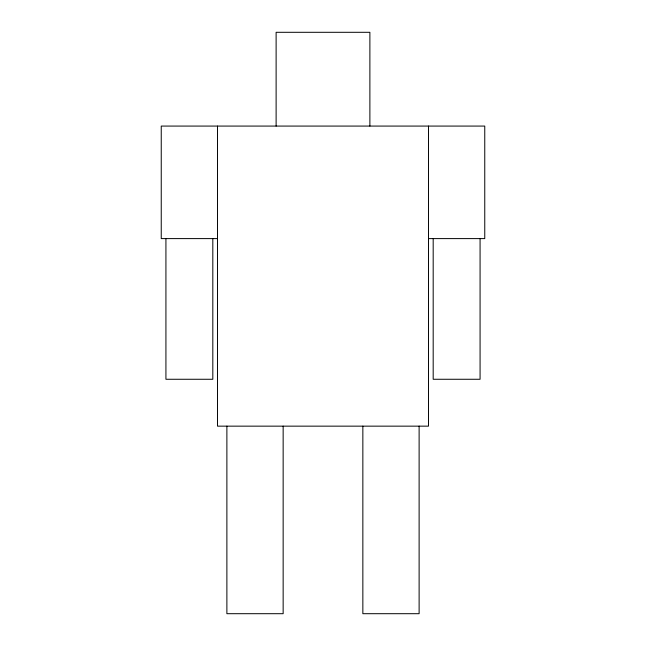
<?xml version="1.0" encoding="UTF-8"?>
<svg xmlns="http://www.w3.org/2000/svg" width="646" height="646" viewBox="0 0 646 646"><rect width="100%" height="100%" fill="white"/><g stroke="black" fill="none" stroke-linecap="round" stroke-linejoin="round"><path stroke-width="0.97" d="M217.5 238.6L161.242 238.6L161.242 126.075L484.758 126.075L484.758 238.6L428.5 238.6M480.075 238.6L480.075 379.267L433.183 379.267L433.183 238.6M428.5 126.075L428.5 426.15L217.5 426.15L217.5 126.075M419.117 426.15L419.117 613.7L362.85 613.7L362.85 426.15M369.883 126.075L369.883 32.3L276.117 32.3L276.117 126.075M283.15 426.15L283.15 613.7L226.883 613.7L226.883 426.15M212.817 238.6L212.817 379.267L165.925 379.267L165.925 238.6"/></g></svg>
